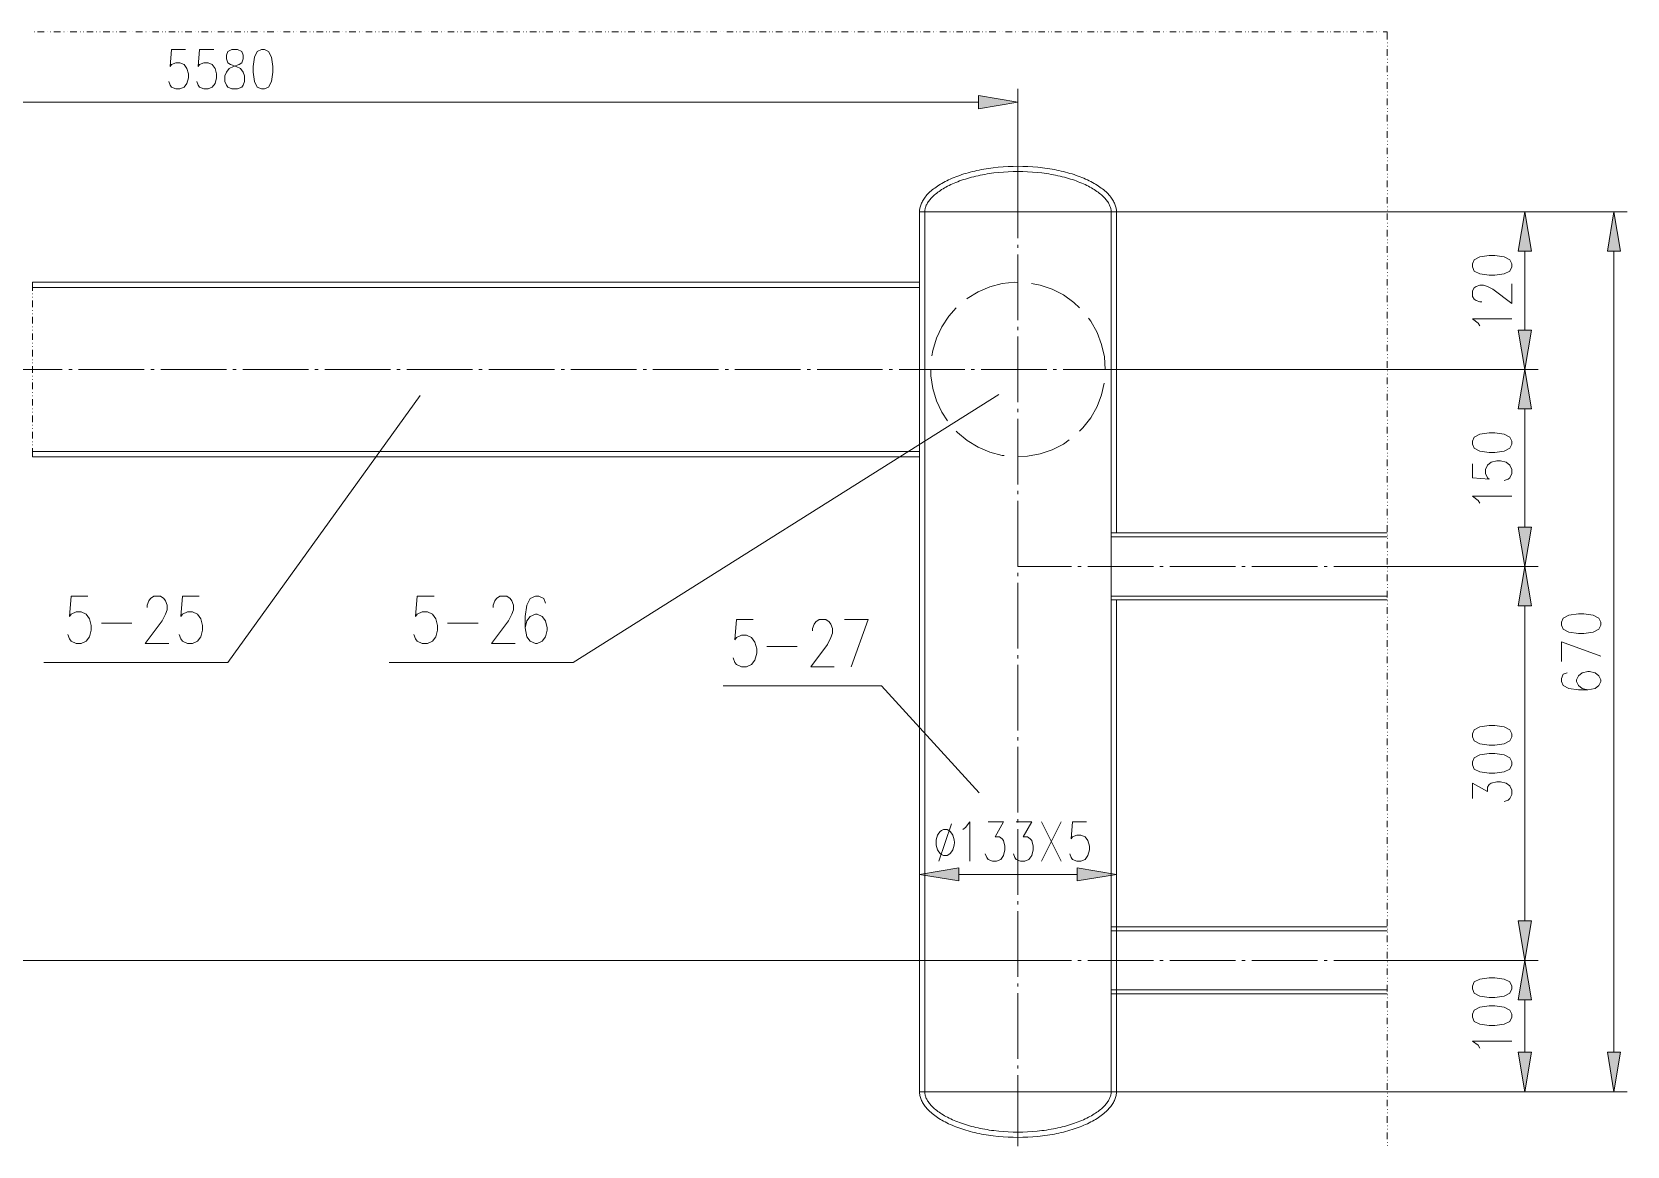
# Model space of a CAD drawing. Header units: millimetres. Extents: x 0 to 829, y 0 to 586.
# Drawn here: x 642.2 to 762.1, y 328.5 to 412.1 of the extents above; entities that cross this region are included whole.
import ezdxf

# ---------------------------------------------------------------- set-up
doc = ezdxf.new("R2010")
doc.units = ezdxf.units.MM

msp = doc.modelspace()

# ---------------------------------------------------------------- hatches: boundary and pattern name
h = msp.add_hatch(color=0)
h.dxf.hatch_style = 2
h.paths.add_polyline_path([(713.348417, 407.3525), (716.308222, 406.858611), (713.348417, 406.364722)])
h = msp.add_hatch(color=0)
h.dxf.hatch_style = 2
h.paths.add_polyline_path([(753.886111, 395.654389), (754.38, 398.614194), (754.873889, 395.654389)])
h = msp.add_hatch(color=0)
h.dxf.hatch_style = 2
h.paths.add_polyline_path([(760.578306, 395.654389), (761.068667, 398.614194), (761.562556, 395.654389)])
h = msp.add_hatch(color=0)
h.dxf.hatch_style = 2
h.paths.add_polyline_path([(753.886111, 389.738306), (754.38, 386.782028), (754.873889, 389.738306)])
h = msp.add_hatch(color=0)
h.dxf.hatch_style = 2
h.paths.add_polyline_path([(753.886111, 383.822222), (754.38, 386.782028), (754.873889, 383.822222)])
h = msp.add_hatch(color=0)
h.dxf.hatch_style = 2
h.paths.add_polyline_path([(753.886111, 374.949861), (754.38, 371.993583), (754.873889, 374.949861)])
h = msp.add_hatch(color=0)
h.dxf.hatch_style = 2
h.paths.add_polyline_path([(753.886111, 369.033778), (754.38, 371.993583), (754.873889, 369.033778)])
h = msp.add_hatch(color=0)
h.dxf.hatch_style = 2
h.paths.add_polyline_path([(711.870278, 349.362889), (708.914, 348.872528), (711.870278, 348.378639)])
h = msp.add_hatch(color=0)
h.dxf.hatch_style = 2
h.paths.add_polyline_path([(720.742639, 349.362889), (723.702444, 348.872528), (720.742639, 348.378639)])
h = msp.add_hatch(color=0)
h.dxf.hatch_style = 2
h.paths.add_polyline_path([(753.886111, 345.372972), (754.38, 342.416694), (754.873889, 345.372972)])
h = msp.add_hatch(color=0)
h.dxf.hatch_style = 2
h.paths.add_polyline_path([(753.886111, 339.456889), (754.38, 342.416694), (754.873889, 339.456889)])
h = msp.add_hatch(color=0)
h.dxf.hatch_style = 2
h.paths.add_polyline_path([(753.886111, 335.512833), (754.38, 332.556556), (754.873889, 335.512833)])
h = msp.add_hatch(color=0)
h.dxf.hatch_style = 2
h.paths.add_polyline_path([(760.578306, 335.512833), (761.068667, 332.556556), (761.562556, 335.512833)])

# ---------------------------------------------------------------- linework, layer by layer
at = {"color": 0, "lineweight": 0}
for points in [[(642.422444, 412.129111), (642.440083, 412.129111)], [(642.669389, 412.129111), (643.15975, 412.129111)], [(643.406694, 412.129111), (643.424333, 412.129111)], [(643.653639, 412.129111), (643.671278, 412.129111)], [(643.900583, 412.129111), (644.394472, 412.129111)], [(644.641417, 412.129111), (644.659056, 412.129111)], [(644.888361, 412.129111), (644.906, 412.129111)], [(645.131778, 412.129111), (645.625667, 412.129111)], [(645.872611, 412.129111), (645.89025, 412.129111)], [(646.119556, 412.129111), (646.137194, 412.129111)], [(646.3665, 412.129111), (646.856861, 412.129111)], [(647.103806, 412.129111), (647.121444, 412.129111)], [(647.35075, 412.129111), (647.368389, 412.129111)], [(647.597694, 412.129111), (648.091583, 412.129111)], [(648.338528, 412.129111), (648.356167, 412.129111)], [(648.585472, 412.129111), (648.603111, 412.129111)], [(648.828889, 412.129111), (649.322778, 412.129111)], [(649.569722, 412.129111), (649.587361, 412.129111)], [(649.816667, 412.129111), (649.834306, 412.129111)], [(650.063611, 412.129111), (650.5575, 412.129111)], [(650.800917, 412.129111), (650.818556, 412.129111)], [(651.047861, 412.129111), (651.0655, 412.129111)], [(651.294806, 412.129111), (651.788694, 412.129111)], [(652.035639, 412.129111), (652.053278, 412.129111)], [(652.282583, 412.129111), (652.300222, 412.129111)], [(652.526, 412.129111), (653.019889, 412.129111)], [(653.266833, 412.129111), (653.284472, 412.129111)], [(653.513778, 412.129111), (653.531417, 412.129111)], [(653.760722, 412.129111), (654.254611, 412.129111)], [(654.498028, 412.129111), (654.515667, 412.129111)], [(654.744972, 412.129111), (654.762611, 412.129111)], [(654.991917, 412.129111), (655.485806, 412.129111)], [(655.73275, 412.129111), (655.750389, 412.129111)], [(655.979694, 412.129111), (655.997333, 412.129111)], [(656.223111, 412.129111), (656.717, 412.129111)], [(656.963944, 412.129111), (656.981583, 412.129111)], [(657.210889, 412.129111), (657.228528, 412.129111)], [(657.457833, 412.129111), (657.951722, 412.129111)], [(658.195139, 412.129111), (658.212778, 412.129111)], [(658.442083, 412.129111), (658.459722, 412.129111)], [(658.689028, 412.129111), (659.182917, 412.129111)], [(659.429861, 412.129111), (659.4475, 412.129111)], [(659.676806, 412.129111), (659.694444, 412.129111)], [(659.920222, 412.129111), (660.414111, 412.129111)], [(660.661056, 412.129111), (660.678694, 412.129111)], [(660.908, 412.129111), (660.925639, 412.129111)], [(661.154944, 412.129111), (661.648833, 412.129111)], [(661.89225, 412.129111), (661.909889, 412.129111)], [(662.139194, 412.129111), (662.156833, 412.129111)], [(662.386139, 412.129111), (662.880028, 412.129111)], [(663.126972, 412.129111), (663.144611, 412.129111)], [(663.373917, 412.129111), (663.391556, 412.129111)], [(663.620861, 412.129111), (664.111222, 412.129111)], [(664.358167, 412.129111), (664.375806, 412.129111)], [(664.605111, 412.129111), (664.62275, 412.129111)], [(664.852056, 412.129111), (665.345944, 412.129111)], [(665.589361, 412.129111), (665.607, 412.129111)], [(665.836306, 412.129111), (665.853944, 412.129111)], [(666.08325, 412.129111), (666.577139, 412.129111)], [(666.824083, 412.129111), (666.841722, 412.129111)], [(667.071028, 412.129111), (667.088667, 412.129111)], [(667.317972, 412.129111), (667.808333, 412.129111)], [(668.055278, 412.129111), (668.072917, 412.129111)], [(668.302222, 412.129111), (668.319861, 412.129111)], [(668.549167, 412.129111), (669.043056, 412.129111)], [(669.286472, 412.129111), (669.304111, 412.129111)], [(669.533417, 412.129111), (669.551056, 412.129111)], [(669.780361, 412.129111), (670.27425, 412.129111)], [(670.521194, 412.129111), (670.538833, 412.129111)], [(670.768139, 412.129111), (670.785778, 412.129111)], [(671.015083, 412.129111), (671.505444, 412.129111)], [(671.752389, 412.129111), (671.770028, 412.129111)], [(671.999333, 412.129111), (672.016972, 412.129111)], [(672.246278, 412.129111), (672.740167, 412.129111)], [(672.983583, 412.129111), (673.001222, 412.129111)], [(673.230528, 412.129111), (673.248167, 412.129111)], [(673.477472, 412.129111), (673.971361, 412.129111)], [(674.218306, 412.129111), (674.235944, 412.129111)], [(674.46525, 412.129111), (674.482889, 412.129111)], [(674.712194, 412.129111), (675.202556, 412.129111)], [(675.4495, 412.129111), (675.467139, 412.129111)], [(675.696444, 412.129111), (675.714083, 412.129111)], [(675.943389, 412.129111), (676.437278, 412.129111)], [(676.680694, 412.129111), (676.698333, 412.129111)], [(676.927639, 412.129111), (676.945278, 412.129111)], [(677.174583, 412.129111), (677.668472, 412.129111)], [(677.915417, 412.129111), (677.933056, 412.129111)], [(678.162361, 412.129111), (678.18, 412.129111)], [(678.409306, 412.129111), (678.899667, 412.129111)], [(679.146611, 412.129111), (679.16425, 412.129111)], [(679.393556, 412.129111), (679.411194, 412.129111)], [(679.6405, 412.129111), (680.134389, 412.129111)], [(680.381333, 412.129111), (680.398972, 412.129111)], [(680.62475, 412.129111), (680.642389, 412.129111)], [(680.871694, 412.129111), (681.365583, 412.129111)], [(681.612528, 412.129111), (681.630167, 412.129111)], [(681.859472, 412.129111), (681.877111, 412.129111)], [(682.106417, 412.129111), (682.596778, 412.129111)], [(682.843722, 412.129111), (682.861361, 412.129111)], [(683.090667, 412.129111), (683.108306, 412.129111)], [(683.337611, 412.129111), (683.8315, 412.129111)], [(684.078444, 412.129111), (684.096083, 412.129111)], [(684.321861, 412.129111), (684.3395, 412.129111)], [(684.568806, 412.129111), (685.062694, 412.129111)], [(685.309639, 412.129111), (685.327278, 412.129111)], [(685.556583, 412.129111), (685.574222, 412.129111)], [(685.803528, 412.129111), (686.293889, 412.129111)], [(686.540833, 412.129111), (686.558472, 412.129111)], [(686.787778, 412.129111), (686.805417, 412.129111)], [(687.034722, 412.129111), (687.528611, 412.129111)], [(687.775556, 412.129111), (687.793194, 412.129111)], [(688.018972, 412.129111), (688.036611, 412.129111)], [(688.265917, 412.129111), (688.759806, 412.129111)], [(689.00675, 412.129111), (689.024389, 412.129111)], [(689.253694, 412.129111), (689.271333, 412.129111)], [(689.500639, 412.129111), (689.991, 412.129111)], [(690.237944, 412.129111), (690.255583, 412.129111)], [(690.484889, 412.129111), (690.502528, 412.129111)], [(690.731833, 412.129111), (691.225722, 412.129111)], [(691.472667, 412.129111), (691.490306, 412.129111)], [(691.716083, 412.129111), (691.733722, 412.129111)], [(691.963028, 412.129111), (692.456917, 412.129111)], [(692.703861, 412.129111), (692.7215, 412.129111)], [(692.950806, 412.129111), (692.968444, 412.129111)], [(693.19775, 412.129111), (693.688111, 412.129111)], [(693.935056, 412.129111), (693.952694, 412.129111)], [(694.182, 412.129111), (694.199639, 412.129111)], [(694.428944, 412.129111), (694.922833, 412.129111)], [(695.169778, 412.129111), (695.187417, 412.129111)], [(695.413194, 412.129111), (695.430833, 412.129111)], [(695.660139, 412.129111), (696.154028, 412.129111)], [(696.400972, 412.129111), (696.418611, 412.129111)], [(696.647917, 412.129111), (696.665556, 412.129111)], [(696.894861, 412.129111), (697.385222, 412.129111)], [(697.632167, 412.129111), (697.649806, 412.129111)], [(697.879111, 412.129111), (697.89675, 412.129111)], [(698.126056, 412.129111), (698.619944, 412.129111)], [(698.866889, 412.129111), (698.884528, 412.129111)], [(699.110306, 412.129111), (699.127944, 412.129111)], [(699.35725, 412.129111), (699.851139, 412.129111)], [(700.098083, 412.129111), (700.115722, 412.129111)], [(700.345028, 412.129111), (700.362667, 412.129111)], [(700.591972, 412.129111), (701.082333, 412.129111)], [(701.329278, 412.129111), (701.346917, 412.129111)], [(701.576222, 412.129111), (701.593861, 412.129111)], [(701.823167, 412.129111), (702.317056, 412.129111)], [(702.564, 412.129111), (702.581639, 412.129111)], [(702.807417, 412.129111), (702.825056, 412.129111)], [(703.054361, 412.129111), (703.54825, 412.129111)], [(703.795194, 412.129111), (703.812833, 412.129111)], [(704.042139, 412.129111), (704.059778, 412.129111)], [(704.289083, 412.129111), (704.779444, 412.129111)], [(705.026389, 412.129111), (705.044028, 412.129111)], [(705.273333, 412.129111), (705.290972, 412.129111)], [(705.520278, 412.129111), (706.014167, 412.129111)], [(706.261111, 412.129111), (706.27875, 412.129111)], [(706.508056, 412.129111), (706.525694, 412.129111)], [(706.751472, 412.129111), (707.245361, 412.129111)], [(707.492306, 412.129111), (707.509944, 412.129111)], [(707.73925, 412.129111), (707.756889, 412.129111)], [(707.986194, 412.129111), (708.476556, 412.129111)], [(708.7235, 412.129111), (708.741139, 412.129111)], [(708.970444, 412.129111), (708.988083, 412.129111)], [(709.217389, 412.129111), (709.711278, 412.129111)], [(709.958222, 412.129111), (709.975861, 412.129111)], [(710.205167, 412.129111), (710.222806, 412.129111)], [(710.448583, 412.129111), (710.942472, 412.129111)], [(711.189417, 412.129111), (711.207056, 412.129111)], [(711.436361, 412.129111), (711.454, 412.129111)], [(711.683306, 412.129111), (712.173667, 412.129111)], [(712.420611, 412.129111), (712.43825, 412.129111)], [(712.667556, 412.129111), (712.685194, 412.129111)], [(712.9145, 412.129111), (713.408389, 412.129111)], [(713.655333, 412.129111), (713.672972, 412.129111)], [(713.902278, 412.129111), (713.919917, 412.129111)], [(714.145694, 412.129111), (714.639583, 412.129111)], [(714.886528, 412.129111), (714.904167, 412.129111)], [(715.133472, 412.129111), (715.151111, 412.129111)], [(715.380417, 412.129111), (715.870778, 412.129111)], [(716.117722, 412.129111), (716.135361, 412.129111)], [(716.364667, 412.129111), (716.382306, 412.129111)], [(716.611611, 412.129111), (717.1055, 412.129111)], [(717.352444, 412.129111), (717.370083, 412.129111)], [(717.599389, 412.129111), (717.617028, 412.129111)], [(717.842806, 412.129111), (718.336694, 412.129111)], [(718.583639, 412.129111), (718.601278, 412.129111)], [(718.830583, 412.129111), (718.848222, 412.129111)], [(719.077528, 412.129111), (719.571417, 412.129111)], [(719.814833, 412.129111), (719.832472, 412.129111)], [(720.061778, 412.129111), (720.079417, 412.129111)], [(720.308722, 412.129111), (720.802611, 412.129111)], [(721.049556, 412.129111), (721.067194, 412.129111)], [(721.2965, 412.129111), (721.314139, 412.129111)], [(721.539917, 412.129111), (722.033806, 412.129111)], [(722.28075, 412.129111), (722.298389, 412.129111)], [(722.527694, 412.129111), (722.545333, 412.129111)], [(722.774639, 412.129111), (723.268528, 412.129111)], [(723.511944, 412.129111), (723.529583, 412.129111)], [(723.758889, 412.129111), (723.776528, 412.129111)], [(724.005833, 412.129111), (724.499722, 412.129111)], [(724.746667, 412.129111), (724.764306, 412.129111)], [(724.993611, 412.129111), (725.01125, 412.129111)], [(725.237028, 412.129111), (725.730917, 412.129111)], [(725.977861, 412.129111), (725.9955, 412.129111)], [(726.224806, 412.129111), (726.242444, 412.129111)], [(726.47175, 412.129111), (726.965639, 412.129111)], [(727.209056, 412.129111), (727.226694, 412.129111)], [(727.456, 412.129111), (727.473639, 412.129111)], [(727.702944, 412.129111), (728.196833, 412.129111)], [(728.443778, 412.129111), (728.461417, 412.129111)], [(728.690722, 412.129111), (728.708361, 412.129111)], [(728.934139, 412.129111), (729.428028, 412.129111)], [(729.674972, 412.129111), (729.692611, 412.129111)], [(729.921917, 412.129111), (729.939556, 412.129111)], [(730.168861, 412.129111), (730.66275, 412.129111)], [(730.906167, 412.129111), (730.923806, 412.129111)], [(731.153111, 412.129111), (731.17075, 412.129111)], [(731.400056, 412.129111), (731.893944, 412.129111)], [(732.140889, 412.129111), (732.158528, 412.129111)], [(732.387833, 412.129111), (732.405472, 412.129111)], [(732.634778, 412.129111), (733.125139, 412.129111)], [(733.372083, 412.129111), (733.389722, 412.129111)], [(733.619028, 412.129111), (733.636667, 412.129111)], [(733.865972, 412.129111), (734.359861, 412.129111)], [(734.603278, 412.129111), (734.620917, 412.129111)], [(734.850222, 412.129111), (734.867861, 412.129111)], [(735.097167, 412.129111), (735.591056, 412.129111)], [(735.838, 412.129111), (735.855639, 412.129111)], [(736.084944, 412.129111), (736.102583, 412.129111)], [(736.331889, 412.129111), (736.82225, 412.129111)], [(737.069194, 412.129111), (737.086833, 412.129111)], [(737.316139, 412.129111), (737.333778, 412.129111)], [(737.563083, 412.129111), (738.056972, 412.129111)], [(738.300389, 412.129111), (738.318028, 412.129111)], [(738.547333, 412.129111), (738.564972, 412.129111)], [(738.794278, 412.129111), (739.288167, 412.129111)], [(739.535111, 412.129111), (739.55275, 412.129111)], [(739.782056, 412.129111), (739.799694, 412.129111)], [(740.029, 412.129111), (740.519361, 412.129111)], [(740.766306, 412.129111), (740.783944, 412.129111)], [(741.01325, 412.129111), (741.030889, 412.129111)], [(741.260194, 412.129111), (741.754083, 412.129111)], [(741.9975, 412.129111), (742.015139, 412.129111)], [(742.244444, 412.129111), (742.262083, 412.129111)], [(742.491389, 412.129111), (742.985278, 412.129111)], [(743.232222, 412.129111), (743.249861, 412.129111)], [(743.479167, 412.129111), (743.496806, 412.129111)], [(743.726111, 412.129111), (744.043611, 412.129111)], [(744.043611, 412.129111), (744.043611, 411.564667)], [(744.043611, 411.317722), (744.06125, 411.317722)], [(744.043611, 411.070778), (744.06125, 411.070778)], [(653.788944, 410.802667), (652.734139, 410.802667), (652.628306, 409.532667), (652.734139, 409.673778), (653.051639, 409.814889), (653.365611, 409.814889), (653.683111, 409.673778), (653.894778, 409.391556), (654.000611, 408.97175), (654.000611, 408.689528), (653.894778, 408.266194), (653.683111, 407.983972), (653.365611, 407.842861), (653.051639, 407.842861), (652.734139, 407.983972), (652.628306, 408.125083), (652.522472, 408.407306)], [(655.902083, 410.802667), (654.847278, 410.802667), (654.741444, 409.532667), (654.847278, 409.673778), (655.16125, 409.814889), (655.47875, 409.814889), (655.79625, 409.673778), (656.007917, 409.391556), (656.11375, 408.97175), (656.11375, 408.689528), (656.007917, 408.266194), (655.79625, 407.983972), (655.47875, 407.842861), (655.16125, 407.842861), (654.847278, 407.983972), (654.741444, 408.125083), (654.635611, 408.407306)], [(744.043611, 410.823833), (744.043611, 410.333472)], [(744.043611, 410.086528), (744.06125, 410.086528)], [(744.043611, 409.839583), (744.06125, 409.839583)], [(744.043611, 409.592639), (744.043611, 409.09875)], [(744.043611, 408.851806), (744.06125, 408.851806)], [(744.043611, 408.608389), (744.06125, 408.608389)], [(716.308222, 401.965583), (716.308222, 407.842861)], [(744.043611, 408.361444), (744.043611, 407.867556)], [(744.043611, 407.620611), (744.06125, 407.620611)], [(744.043611, 407.373667), (744.06125, 407.373667)], [(599.510556, 406.858611), (713.348417, 406.858611)], [(744.043611, 407.126722), (744.043611, 406.636361)], [(744.043611, 406.389417), (744.06125, 406.389417)], [(744.043611, 406.142472), (744.06125, 406.142472)], [(744.043611, 405.895528), (744.043611, 405.401639)], [(744.043611, 405.154694), (744.06125, 405.154694)], [(744.043611, 404.911278), (744.06125, 404.911278)], [(744.043611, 404.664333), (744.043611, 404.170444)], [(744.043611, 403.9235), (744.06125, 403.9235)], [(744.043611, 403.676556), (744.06125, 403.676556)], [(744.043611, 403.429611), (744.043611, 402.93925)], [(744.043611, 402.692306), (744.06125, 402.692306)], [(708.914, 398.614194), (708.914, 398.68475), (708.921056, 398.758833), (708.928111, 398.832917), (708.942222, 398.907), (708.959861, 398.977556), (708.981028, 399.051639), (709.002194, 399.12925), (709.030417, 399.203333), (709.065694, 399.277417), (709.100972, 399.3515), (709.139778, 399.429111), (709.185639, 399.503194), (709.235028, 399.580806), (709.287944, 399.658417), (709.344389, 399.7325), (709.407889, 399.810111), (709.471389, 399.884194), (709.541944, 399.961806), (709.616028, 400.035889), (709.697167, 400.1135), (709.778306, 400.187583), (709.8665, 400.261667), (709.958222, 400.33575), (710.053472, 400.406306), (710.155778, 400.480389), (710.258083, 400.550944), (710.367444, 400.6215), (710.476806, 400.688528), (710.593222, 400.755556), (710.713167, 400.822583), (710.836639, 400.889611), (710.963639, 400.953111), (711.090639, 401.016611), (711.224694, 401.076583), (711.362278, 401.136556), (711.503389, 401.196528), (711.6445, 401.252972), (711.792667, 401.305889), (711.940833, 401.358806), (712.092528, 401.411722), (712.24775, 401.461111), (712.402972, 401.5105), (712.56525, 401.556361), (712.727528, 401.598694), (712.889806, 401.641028), (713.059139, 401.679833), (713.224944, 401.718639), (713.397806, 401.757444), (713.570667, 401.789194), (713.743528, 401.820944), (713.919917, 401.852694), (714.099833, 401.880917), (714.276222, 401.905611), (714.456139, 401.930306), (714.823028, 401.969111), (715.189917, 402.000861), (715.560333, 402.022028), (715.934278, 402.036139), (716.308222, 402.043194), (716.682167, 402.036139), (717.056111, 402.022028), (717.426528, 402.000861), (717.793417, 401.969111), (718.156778, 401.930306), (718.336694, 401.905611), (718.516611, 401.880917), (718.696528, 401.852694), (718.869389, 401.820944), (719.045778, 401.789194), (719.218639, 401.757444), (719.387972, 401.718639), (719.557306, 401.679833), (719.723111, 401.641028), (719.888917, 401.598694), (720.051194, 401.556361), (720.209944, 401.5105), (720.368694, 401.461111), (720.523917, 401.411722), (720.675611, 401.358806), (720.823778, 401.305889), (720.971944, 401.252972), (721.113056, 401.196528), (721.254167, 401.136556), (721.39175, 401.076583), (721.522278, 401.016611), (721.652806, 400.953111), (721.779806, 400.889611), (721.903278, 400.822583), (722.023222, 400.755556), (722.136111, 400.688528), (722.249, 400.6215), (722.358361, 400.550944), (722.460667, 400.480389), (722.559444, 400.406306), (722.658222, 400.33575), (722.749944, 400.261667), (722.834611, 400.187583), (722.919278, 400.1135), (722.996889, 400.035889), (723.070972, 399.961806), (723.141528, 399.884194), (723.208556, 399.810111), (723.272056, 399.7325), (723.3285, 399.658417), (723.381417, 399.580806), (723.430806, 399.503194), (723.473139, 399.429111), (723.515472, 399.3515), (723.55075, 399.277417), (723.5825, 399.203333), (723.610722, 399.12925), (723.635417, 399.051639), (723.656583, 398.977556), (723.674222, 398.907), (723.684806, 398.832917), (723.695389, 398.758833), (723.698917, 398.68475), (723.702444, 398.614194)], [(709.309111, 398.614194), (709.309111, 398.667111), (709.312639, 398.720028), (709.319694, 398.772944), (709.330278, 398.829389), (709.340861, 398.882306), (709.3585, 398.93875), (709.376139, 398.995194), (709.397306, 399.055167), (709.422, 399.115139), (709.45375, 399.175111), (709.4855, 399.235083), (709.520778, 399.298583), (709.563111, 399.362083), (709.605444, 399.425583), (709.654833, 399.489083), (709.70775, 399.556111), (709.767722, 399.623139), (709.827694, 399.690167), (709.894722, 399.757194), (709.965278, 399.824222), (710.039361, 399.89125), (710.116972, 399.958278), (710.201639, 400.025306), (710.289833, 400.088806), (710.381556, 400.155833), (710.476806, 400.222861), (710.575583, 400.286361), (710.681417, 400.349861), (710.790778, 400.413361), (710.900139, 400.476861), (711.016556, 400.540361), (711.1365, 400.600333), (711.259972, 400.660306), (711.386972, 400.71675), (711.5175, 400.773194), (711.651556, 400.829639), (711.785611, 400.882556), (711.926722, 400.935472), (712.071361, 400.988389), (712.216, 401.037778), (712.364167, 401.083639), (712.515861, 401.1295), (712.671083, 401.175361), (712.826306, 401.217694), (712.985056, 401.260028), (713.147333, 401.298833), (713.309611, 401.334111), (713.475417, 401.369389), (713.64475, 401.401139), (713.814083, 401.432889), (713.983417, 401.461111), (714.156278, 401.489333), (714.329139, 401.514028), (714.505528, 401.538722), (714.861833, 401.577528), (715.218139, 401.609278), (715.5815, 401.630444), (715.944861, 401.644556), (716.308222, 401.648083), (716.671583, 401.644556), (717.034944, 401.630444), (717.398306, 401.609278), (717.754611, 401.577528), (718.110917, 401.538722), (718.283778, 401.514028), (718.460167, 401.489333), (718.633028, 401.461111), (718.802361, 401.432889), (718.971694, 401.401139), (719.1375, 401.369389), (719.303306, 401.334111), (719.469111, 401.298833), (719.627861, 401.260028), (719.790139, 401.217694), (719.945361, 401.175361), (720.100583, 401.1295), (720.252278, 401.083639), (720.400444, 401.037778), (720.545083, 400.988389), (720.689722, 400.935472), (720.827306, 400.882556), (720.964889, 400.829639), (721.098944, 400.773194), (721.229472, 400.71675), (721.356472, 400.660306), (721.479944, 400.600333), (721.599889, 400.540361), (721.712778, 400.476861), (721.825667, 400.413361), (721.935028, 400.349861), (722.037333, 400.286361), (722.139639, 400.222861), (722.234889, 400.155833), (722.326611, 400.088806), (722.414806, 400.025306), (722.495944, 399.958278), (722.577083, 399.89125), (722.651167, 399.824222), (722.721722, 399.757194), (722.78875, 399.690167), (722.848722, 399.623139), (722.905167, 399.556111), (722.961611, 399.489083), (723.007472, 399.425583), (723.053333, 399.362083), (723.095667, 399.298583), (723.130944, 399.235083), (723.162694, 399.175111), (723.190917, 399.115139), (723.219139, 399.055167), (723.240306, 398.995194), (723.257944, 398.93875), (723.272056, 398.882306), (723.286167, 398.829389), (723.29675, 398.772944), (723.303806, 398.720028), (723.307333, 398.667111), (723.307333, 398.614194)], [(716.308222, 401.965583), (716.308222, 396.642167)], [(744.043611, 402.445361), (744.06125, 402.445361)], [(744.043611, 402.198417), (744.043611, 401.704528)], [(744.043611, 401.457583), (744.06125, 401.457583)], [(744.043611, 401.214167), (744.06125, 401.214167)], [(744.043611, 400.967222), (744.043611, 400.473333)], [(744.043611, 400.226389), (744.06125, 400.226389)], [(744.043611, 399.979444), (744.06125, 399.979444)], [(744.043611, 399.7325), (744.043611, 399.242139)], [(744.043611, 398.995194), (744.06125, 398.995194)], [(708.914, 398.614194), (723.702444, 398.614194)], [(708.914, 398.614194), (708.914, 332.556556)], [(709.309111, 398.614194), (709.309111, 332.556556)], [(723.307333, 398.614194), (723.307333, 332.556556)], [(723.702444, 398.614194), (762.056444, 398.614194)], [(723.702444, 398.614194), (723.702444, 374.505361)], [(723.702444, 398.614194), (755.367778, 398.614194)], [(744.043611, 398.74825), (744.06125, 398.74825)], [(744.043611, 398.501306), (744.043611, 398.007417)], [(744.043611, 397.760472), (744.06125, 397.760472)], [(744.043611, 397.517056), (744.06125, 397.517056)], [(744.043611, 397.270111), (744.043611, 396.776222)], [(716.308222, 396.151806), (716.308222, 395.904861)], [(716.308222, 395.410972), (716.308222, 390.482667)], [(744.043611, 396.529278), (744.06125, 396.529278)], [(744.043611, 396.282333), (744.06125, 396.282333)], [(744.043611, 396.035389), (744.043611, 395.545028)], [(754.38, 389.738306), (754.38, 395.654389)], [(761.068667, 395.654389), (761.068667, 335.512833)], [(744.043611, 395.298083), (744.06125, 395.298083)], [(744.043611, 395.051139), (744.06125, 395.051139)], [(744.043611, 394.804194), (744.043611, 394.310306)], [(642.3025, 393.336639), (708.914, 393.336639)], [(642.3025, 393.336639), (642.3025, 392.698111)], [(716.308222, 393.326056), (716.068333, 393.333111), (715.115833, 393.227278), (714.191556, 392.987389), (713.309611, 392.613444), (712.491167, 392.1125), (712.455889, 392.084278)], [(720.933139, 391.406944), (720.50275, 391.819694), (719.723111, 392.377083), (718.872917, 392.814528), (717.966278, 393.124972), (717.331278, 393.241389)], [(744.043611, 394.063361), (744.06125, 394.063361)], [(744.043611, 393.819944), (744.06125, 393.819944)], [(744.043611, 393.573), (744.043611, 393.079111)], [(751.1415, 391.851444), (751.000389, 391.851444), (750.718167, 391.957278), (750.577056, 392.063111), (750.435944, 392.274778), (750.435944, 392.698111), (750.577056, 392.909778), (750.718167, 393.015611), (751.000389, 393.117917), (751.282611, 393.117917), (751.564833, 393.015611), (751.984639, 392.803944), (753.39575, 391.745611), (753.39575, 393.22375)], [(642.3025, 392.945056), (708.914, 392.945056)], [(642.3025, 392.451167), (642.320139, 392.451167)], [(642.3025, 392.204222), (642.320139, 392.204222)], [(642.3025, 391.957278), (642.3025, 391.463389)], [(744.043611, 392.832167), (744.06125, 392.832167)], [(744.043611, 392.585222), (744.06125, 392.585222)], [(744.043611, 392.338278), (744.043611, 391.847917)], [(642.3025, 391.216444), (642.320139, 391.216444)], [(642.3025, 390.973028), (642.320139, 390.973028)], [(642.3025, 390.726083), (642.3025, 390.232194)], [(711.67625, 391.414), (711.118861, 390.789583), (710.589694, 389.988778), (710.184, 389.124472), (709.908833, 388.20725), (709.848861, 387.805083)], [(722.862833, 386.782028), (722.795806, 387.734528), (722.587667, 388.669389), (722.245472, 389.565444), (721.776278, 390.398), (721.599889, 390.627306)], [(744.043611, 391.600972), (744.06125, 391.600972)], [(744.043611, 391.354028), (744.06125, 391.354028)], [(744.043611, 391.107083), (744.043611, 390.613194)], [(751.000389, 390.055806), (750.859278, 390.267472), (750.435944, 390.584972), (753.39575, 390.584972)], [(642.3025, 389.98525), (642.320139, 389.98525)], [(642.3025, 389.738306), (642.320139, 389.738306)], [(642.3025, 389.491361), (642.3025, 389.001)], [(716.308222, 389.988778), (716.308222, 389.741833)], [(744.043611, 390.36625), (744.06125, 390.36625)], [(744.043611, 390.122833), (744.06125, 390.122833)], [(744.043611, 389.875889), (744.043611, 389.382)], [(642.3025, 388.754056), (642.320139, 388.754056)], [(642.3025, 388.507111), (642.320139, 388.507111)], [(642.3025, 388.260167), (642.3025, 387.766278)], [(716.308222, 389.247944), (716.308222, 384.319639)], [(744.043611, 389.135056), (744.06125, 389.135056)], [(744.043611, 388.888111), (744.06125, 388.888111)], [(744.043611, 388.641167), (744.043611, 388.150806)], [(642.3025, 387.519333), (642.320139, 387.519333)], [(642.3025, 387.275917), (642.320139, 387.275917)], [(642.3025, 387.028972), (642.3025, 386.535083)], [(744.043611, 387.903861), (744.06125, 387.903861)], [(744.043611, 387.656917), (744.06125, 387.656917)], [(744.043611, 387.409972), (744.043611, 386.916083)], [(639.596694, 386.782028), (644.525, 386.782028)], [(642.3025, 386.288139), (642.320139, 386.288139)], [(642.3025, 386.041194), (642.320139, 386.041194)], [(642.3025, 385.79425), (642.3025, 385.303889)], [(645.018889, 386.782028), (645.265833, 386.782028)], [(645.756194, 386.782028), (650.688028, 386.782028)], [(651.181917, 386.782028), (651.425333, 386.782028)], [(651.919222, 386.782028), (656.851056, 386.782028)], [(657.341417, 386.782028), (657.588361, 386.782028)], [(658.08225, 386.782028), (663.010556, 386.782028)], [(663.504444, 386.782028), (663.751389, 386.782028)], [(664.245278, 386.782028), (669.173583, 386.782028)], [(669.667472, 386.782028), (669.914417, 386.782028)], [(670.404778, 386.782028), (675.336611, 386.782028)], [(675.826972, 386.782028), (676.073917, 386.782028)], [(676.567806, 386.782028), (681.496111, 386.782028)], [(681.99, 386.782028), (682.236944, 386.782028)], [(682.730833, 386.782028), (687.659139, 386.782028)], [(688.153028, 386.782028), (688.399972, 386.782028)], [(688.890333, 386.782028), (693.822167, 386.782028)], [(694.312528, 386.782028), (694.559472, 386.782028)], [(695.053361, 386.782028), (699.981667, 386.782028)], [(700.475556, 386.782028), (700.7225, 386.782028)], [(701.216389, 386.782028), (706.144694, 386.782028)], [(706.638583, 386.782028), (706.885528, 386.782028)], [(707.375889, 386.782028), (712.307722, 386.782028)], [(709.767722, 386.782028), (709.767722, 386.30225), (709.908833, 385.356806), (710.184, 384.439583), (710.589694, 383.57175), (711.013028, 382.933222)], [(712.801611, 386.782028), (713.045028, 386.782028)], [(713.538917, 386.782028), (718.47075, 386.782028)], [(718.961111, 386.782028), (719.208056, 386.782028)], [(719.701944, 386.782028), (723.702444, 386.782028)], [(723.702444, 386.782028), (755.367778, 386.782028)], [(723.702444, 386.782028), (755.367778, 386.782028)], [(744.043611, 386.669139), (744.06125, 386.669139)], [(744.043611, 386.425722), (744.06125, 386.425722)], [(744.043611, 386.178778), (744.043611, 385.684889)], [(642.3025, 385.056944), (642.320139, 385.056944)], [(642.3025, 384.81), (642.320139, 384.81)], [(671.420778, 384.820583), (656.956889, 364.779278)], [(714.868889, 384.908778), (682.896639, 364.779278)], [(720.933139, 382.157111), (721.190667, 382.407583), (721.776278, 383.162528), (722.245472, 383.998611), (722.587667, 384.891139), (722.778167, 385.755444)], [(744.043611, 385.437944), (744.06125, 385.437944)], [(744.043611, 385.191), (744.06125, 385.191)], [(744.043611, 384.944056), (744.043611, 384.453694)], [(642.3025, 384.563056), (642.3025, 384.069167)], [(642.3025, 383.822222), (642.320139, 383.822222)], [(642.3025, 383.578806), (642.320139, 383.578806)], [(716.308222, 383.82575), (716.308222, 383.578806)], [(744.043611, 384.20675), (744.06125, 384.20675)], [(744.043611, 383.959806), (744.06125, 383.959806)], [(744.043611, 383.712861), (744.043611, 383.218972)], [(754.38, 374.949861), (754.38, 383.822222)], [(642.3025, 383.331861), (642.3025, 382.837972)], [(642.3025, 382.591028), (642.320139, 382.591028)], [(642.3025, 382.344083), (642.320139, 382.344083)], [(716.308222, 383.088444), (716.308222, 378.156611)], [(744.043611, 382.972028), (744.06125, 382.972028)], [(744.043611, 382.728611), (744.06125, 382.728611)], [(744.043611, 382.481667), (744.043611, 381.987778)], [(642.3025, 382.097139), (642.3025, 381.606778)], [(642.3025, 381.359833), (642.320139, 381.359833)], [(642.3025, 381.112889), (642.320139, 381.112889)], [(711.67625, 382.150056), (711.757389, 382.061861), (712.491167, 381.448028), (713.309611, 380.950611), (714.191556, 380.576667), (715.115833, 380.33325), (715.281639, 380.315611)], [(716.308222, 380.238), (717.024361, 380.266222), (717.966278, 380.439083), (718.872917, 380.746), (719.723111, 381.183444), (720.149972, 381.490361)], [(744.043611, 381.740833), (744.06125, 381.740833)], [(744.043611, 381.493889), (744.06125, 381.493889)], [(744.043611, 381.246944), (744.043611, 380.756583)], [(642.3025, 380.865944), (642.3025, 380.223889)], [(642.3025, 380.619), (708.914, 380.619)], [(642.3025, 380.223889), (708.914, 380.223889)], [(744.043611, 380.509639), (744.06125, 380.509639)], [(744.043611, 380.262694), (744.06125, 380.262694)], [(744.043611, 380.01575), (744.043611, 379.521861)], [(750.435944, 379.705306), (750.435944, 378.646972), (751.705944, 378.541139), (751.564833, 378.646972), (751.423722, 378.964472), (751.423722, 379.281972), (751.564833, 379.599472), (751.847056, 379.811139), (752.266861, 379.916972), (752.549083, 379.916972), (752.972417, 379.811139), (753.254639, 379.599472), (753.39575, 379.281972), (753.39575, 378.964472), (753.254639, 378.646972), (753.113528, 378.541139), (752.831306, 378.435306)], [(744.043611, 379.274917), (744.06125, 379.274917)], [(744.043611, 379.027972), (744.06125, 379.027972)], [(744.043611, 378.784556), (744.043611, 378.290667)], [(716.308222, 377.662722), (716.308222, 377.419306)], [(744.043611, 378.043722), (744.06125, 378.043722)], [(744.043611, 377.796778), (744.06125, 377.796778)], [(744.043611, 377.549833), (744.043611, 377.059472)], [(716.308222, 376.925417), (716.308222, 371.993583)], [(744.043611, 376.812528), (744.06125, 376.812528)], [(744.043611, 376.565583), (744.06125, 376.565583)], [(744.043611, 376.318639), (744.043611, 375.82475)], [(751.000389, 376.7455), (750.859278, 376.957167), (750.435944, 377.274667), (753.39575, 377.274667)], [(744.043611, 375.577806), (744.06125, 375.577806)], [(744.043611, 375.330861), (744.06125, 375.330861)], [(744.043611, 375.087444), (744.043611, 374.593556)], [(723.307333, 374.505361), (744.043611, 374.505361)], [(723.307333, 374.212556), (744.043611, 374.212556)], [(744.043611, 374.346611), (744.06125, 374.346611)], [(744.043611, 374.099667), (744.06125, 374.099667)], [(744.043611, 373.852722), (744.043611, 373.362361)], [(744.043611, 373.115417), (744.06125, 373.115417)], [(744.043611, 372.868472), (744.06125, 372.868472)], [(744.043611, 372.621528), (744.043611, 372.127639)], [(716.308222, 371.993583), (720.315778, 371.993583)], [(716.308222, 371.503222), (716.308222, 371.256278)], [(720.809667, 371.993583), (721.056611, 371.993583)], [(721.5505, 371.993583), (726.478806, 371.993583)], [(726.972694, 371.993583), (727.219639, 371.993583)], [(727.71, 371.993583), (732.641833, 371.993583)], [(733.132194, 371.993583), (733.379139, 371.993583)], [(733.873028, 371.993583), (738.801333, 371.993583)], [(739.295222, 371.993583), (739.542167, 371.993583)], [(740.036056, 371.993583), (744.043611, 371.993583)], [(744.043611, 371.993583), (755.367778, 371.993583)], [(744.043611, 371.993583), (755.367778, 371.993583)], [(744.043611, 371.880694), (744.06125, 371.880694)], [(744.043611, 371.63375), (744.06125, 371.63375)], [(716.308222, 370.762389), (716.308222, 365.834083)], [(744.043611, 371.390333), (744.043611, 370.896444)], [(744.043611, 370.6495), (744.06125, 370.6495)], [(744.043611, 370.402556), (744.06125, 370.402556)], [(646.454694, 369.756972), (645.188222, 369.756972), (645.061222, 368.2365), (645.188222, 368.405833), (645.569222, 368.575167), (645.946694, 368.575167), (646.327694, 368.405833), (646.581694, 368.067167), (646.708694, 367.559167), (646.708694, 367.2205), (646.581694, 366.716028), (646.327694, 366.377361), (645.946694, 366.208028), (645.569222, 366.208028), (645.188222, 366.377361), (645.061222, 366.546694), (644.934222, 366.885361)], [(650.892639, 368.910306), (650.892639, 369.079639), (651.019639, 369.418306), (651.146639, 369.587639), (651.397111, 369.756972), (651.905111, 369.756972), (652.159111, 369.587639), (652.286111, 369.418306), (652.413111, 369.079639), (652.413111, 368.7445), (652.286111, 368.405833), (652.032111, 367.897833), (650.765639, 366.208028), (652.540111, 366.208028)], [(654.822583, 369.756972), (653.552583, 369.756972), (653.425583, 368.2365), (653.552583, 368.405833), (653.933583, 368.575167), (654.314583, 368.575167), (654.695583, 368.405833), (654.946056, 368.067167), (655.073056, 367.559167), (655.073056, 367.2205), (654.946056, 366.716028), (654.695583, 366.377361), (654.314583, 366.208028), (653.933583, 366.208028), (653.552583, 366.377361), (653.425583, 366.546694), (653.298583, 366.885361)], [(672.454417, 369.756972), (671.187944, 369.756972), (671.060944, 368.2365), (671.187944, 368.405833), (671.568944, 368.575167), (671.949944, 368.575167), (672.327417, 368.405833), (672.581417, 368.067167), (672.708417, 367.559167), (672.708417, 367.2205), (672.581417, 366.716028), (672.327417, 366.377361), (671.949944, 366.208028), (671.568944, 366.208028), (671.187944, 366.377361), (671.060944, 366.546694), (670.933944, 366.885361)], [(676.892361, 368.910306), (676.892361, 369.079639), (677.019361, 369.418306), (677.146361, 369.587639), (677.400361, 369.756972), (677.908361, 369.756972), (678.158833, 369.587639), (678.285833, 369.418306), (678.412833, 369.079639), (678.412833, 368.7445), (678.285833, 368.405833), (678.031833, 367.897833), (676.765361, 366.208028), (678.539833, 366.208028)], [(680.822306, 369.248972), (680.695306, 369.587639), (680.314306, 369.756972), (680.060306, 369.756972), (679.682833, 369.587639), (679.428833, 369.079639), (679.301833, 368.2365), (679.301833, 367.389833), (679.428833, 366.716028), (679.682833, 366.377361), (680.060306, 366.208028), (680.187306, 366.208028), (680.568306, 366.377361), (680.822306, 366.716028), (680.949306, 367.2205), (680.949306, 367.389833), (680.822306, 367.897833), (680.568306, 368.2365), (680.187306, 368.405833), (680.060306, 368.405833), (679.682833, 368.2365), (679.428833, 367.897833), (679.301833, 367.389833)], [(723.307333, 369.774611), (744.043611, 369.774611)], [(723.307333, 369.478278), (744.043611, 369.478278)], [(723.702444, 369.478278), (723.702444, 344.928472)], [(744.043611, 370.155611), (744.043611, 369.66525)], [(744.043611, 369.418306), (744.06125, 369.418306)], [(744.043611, 369.171361), (744.06125, 369.171361)], [(754.38, 345.372972), (754.38, 369.033778)], [(696.429194, 368.003667), (695.162722, 368.003667), (695.035722, 366.483194), (695.162722, 366.652528), (695.543722, 366.821861), (695.921194, 366.821861), (696.302194, 366.652528), (696.556194, 366.313861), (696.683194, 365.809389), (696.683194, 365.470722), (696.556194, 364.962722), (696.302194, 364.624056), (695.921194, 364.454722), (695.543722, 364.454722), (695.162722, 364.624056), (695.035722, 364.793389), (694.908722, 365.132056)], [(700.867139, 367.160528), (700.867139, 367.329861), (700.994139, 367.668528), (701.121139, 367.837861), (701.371611, 368.003667), (701.879611, 368.003667), (702.133611, 367.837861), (702.260611, 367.668528), (702.387611, 367.329861), (702.387611, 366.991194), (702.260611, 366.652528), (702.006611, 366.144528), (700.740139, 364.454722), (702.514611, 364.454722)], [(703.273083, 368.003667), (705.047556, 368.003667), (703.781083, 364.454722)], [(744.043611, 368.924417), (744.043611, 368.430528)], [(744.043611, 368.183583), (744.06125, 368.183583)], [(744.043611, 367.936639), (744.06125, 367.936639)], [(647.470694, 367.7285), (649.749639, 367.7285)], [(673.470417, 367.7285), (675.752889, 367.7285)], [(744.043611, 367.693222), (744.043611, 367.199333)], [(744.043611, 366.952389), (744.06125, 366.952389)], [(744.043611, 366.705444), (744.06125, 366.705444)], [(697.445194, 365.978722), (699.724139, 365.978722)], [(744.043611, 366.4585), (744.043611, 365.964611)], [(744.043611, 365.721194), (744.06125, 365.721194)], [(744.043611, 365.47425), (744.06125, 365.47425)], [(757.124611, 364.846306), (757.124611, 366.324444), (760.084417, 365.266111)], [(656.956889, 364.779278), (643.156222, 364.779278)], [(682.896639, 364.779278), (669.092444, 364.779278)], [(716.308222, 365.340194), (716.308222, 365.09325)], [(716.308222, 364.599361), (716.308222, 359.671056)], [(744.043611, 365.227306), (744.043611, 364.733417)], [(744.043611, 364.486472), (744.06125, 364.486472)], [(744.043611, 364.239528), (744.06125, 364.239528)], [(706.0565, 363.0295), (694.153778, 363.0295)], [(713.383694, 354.986167), (706.0565, 363.0295)], [(744.043611, 363.996111), (744.043611, 363.502222)], [(744.043611, 363.255278), (744.06125, 363.255278)], [(757.547944, 363.999639), (757.265722, 363.893806), (757.124611, 363.576306), (757.124611, 363.364639), (757.265722, 363.050667), (757.689056, 362.839), (758.394611, 362.733167), (759.096639, 362.733167), (759.661083, 362.839), (759.943306, 363.050667), (760.084417, 363.364639), (760.084417, 363.470472), (759.943306, 363.787972), (759.661083, 363.999639), (759.23775, 364.105472), (759.096639, 364.105472), (758.676833, 363.999639), (758.394611, 363.787972), (758.2535, 363.470472), (758.2535, 363.364639), (758.394611, 363.050667), (758.676833, 362.839), (759.096639, 362.733167)], [(744.043611, 363.008333), (744.06125, 363.008333)], [(744.043611, 362.761389), (744.043611, 362.2675)], [(744.043611, 362.024083), (744.06125, 362.024083)], [(744.043611, 361.777139), (744.06125, 361.777139)], [(744.043611, 361.530194), (744.043611, 361.036306)], [(744.043611, 360.789361), (744.06125, 360.789361)], [(744.043611, 360.542417), (744.06125, 360.542417)], [(744.043611, 360.299), (744.043611, 359.805111)], [(744.043611, 359.558167), (744.06125, 359.558167)], [(716.308222, 359.177167), (716.308222, 358.930222)], [(716.308222, 358.439861), (716.308222, 353.508028)], [(744.043611, 359.311222), (744.06125, 359.311222)], [(744.043611, 359.064278), (744.043611, 358.570389)], [(744.043611, 358.326972), (744.06125, 358.326972)], [(744.043611, 358.080028), (744.06125, 358.080028)], [(744.043611, 357.833083), (744.043611, 357.339194)], [(744.043611, 357.09225), (744.06125, 357.09225)], [(744.043611, 356.845306), (744.06125, 356.845306)], [(744.043611, 356.601889), (744.043611, 356.108)], [(744.043611, 355.861056), (744.06125, 355.861056)], [(744.043611, 355.614111), (744.06125, 355.614111)], [(744.043611, 355.367167), (744.043611, 354.873278)], [(750.435944, 354.562833), (750.435944, 355.727), (751.564833, 355.092), (751.564833, 355.4095), (751.705944, 355.621167), (751.847056, 355.727), (752.266861, 355.829306), (752.549083, 355.829306), (752.972417, 355.727), (753.254639, 355.515333), (753.39575, 355.197833), (753.39575, 354.880333), (753.254639, 354.562833), (753.113528, 354.457), (752.831306, 354.351167)], [(744.043611, 354.629861), (744.06125, 354.629861)], [(744.043611, 354.382917), (744.06125, 354.382917)], [(744.043611, 354.135972), (744.043611, 353.642083)], [(708.914, 352.643722), (708.914, 347.88475)], [(711.319944, 352.675472), (710.367444, 349.856778)], [(712.163083, 352.252139), (712.37475, 352.39325), (712.69225, 352.816583), (712.69225, 349.856778)], [(714.064556, 352.816583), (715.225194, 352.816583), (714.593722, 351.687694), (714.911222, 351.687694), (715.122889, 351.546583), (715.225194, 351.405472), (715.331028, 350.982139), (715.331028, 350.703444), (715.225194, 350.280111), (715.017056, 349.997889), (714.699556, 349.856778), (714.382056, 349.856778), (714.064556, 349.997889), (713.958722, 350.139), (713.852889, 350.421222)], [(716.177694, 352.816583), (717.338333, 352.816583), (716.706861, 351.687694), (717.020833, 351.687694), (717.2325, 351.546583), (717.338333, 351.405472), (717.444167, 350.982139), (717.444167, 350.703444), (717.338333, 350.280111), (717.126667, 349.997889), (716.812694, 349.856778), (716.495194, 349.856778), (716.177694, 349.997889), (716.071861, 350.139), (715.966028, 350.421222)], [(716.308222, 353.017667), (716.308222, 352.770722)], [(716.308222, 352.276833), (716.308222, 347.348528)], [(718.079167, 349.856778), (719.557306, 352.816583)], [(718.079167, 352.816583), (719.557306, 349.856778)], [(721.458778, 352.816583), (720.403972, 352.816583), (720.298139, 351.546583), (720.403972, 351.687694), (720.721472, 351.828806), (721.035444, 351.828806), (721.352944, 351.687694), (721.564611, 351.405472), (721.670444, 350.982139), (721.670444, 350.703444), (721.564611, 350.280111), (721.352944, 349.997889), (721.035444, 349.856778), (720.721472, 349.856778), (720.403972, 349.997889), (720.298139, 350.139), (720.192306, 350.421222)], [(744.043611, 353.395139), (744.06125, 353.395139)], [(744.043611, 353.148194), (744.06125, 353.148194)], [(744.043611, 352.90125), (744.043611, 352.410889)], [(723.702444, 351.564222), (723.702444, 347.88475)], [(744.043611, 352.163944), (744.06125, 352.163944)], [(744.043611, 351.917), (744.06125, 351.917)], [(744.043611, 351.670056), (744.043611, 351.176167)], [(744.043611, 350.93275), (744.06125, 350.93275)], [(744.043611, 350.685806), (744.06125, 350.685806)], [(744.043611, 350.438861), (744.043611, 349.944972)], [(720.742639, 348.872528), (711.870278, 348.872528)], [(744.043611, 349.698028), (744.06125, 349.698028)], [(744.043611, 349.451083), (744.06125, 349.451083)], [(744.043611, 349.204139), (744.043611, 348.713778)], [(744.043611, 348.466833), (744.06125, 348.466833)], [(744.043611, 348.219889), (744.06125, 348.219889)], [(744.043611, 347.972944), (744.043611, 347.479056)], [(716.308222, 346.854639), (716.308222, 346.607694)], [(744.043611, 347.235639), (744.06125, 347.235639)], [(744.043611, 346.988694), (744.06125, 346.988694)], [(744.043611, 346.74175), (744.043611, 346.247861)], [(716.308222, 346.113806), (716.308222, 341.1855)], [(744.043611, 346.000917), (744.06125, 346.000917)], [(744.043611, 345.753972), (744.06125, 345.753972)], [(744.043611, 345.507028), (744.043611, 345.016667)], [(723.307333, 344.928472), (744.043611, 344.928472)], [(723.307333, 344.632139), (744.043611, 344.632139)], [(723.702444, 339.901389), (723.702444, 344.928472)], [(744.043611, 344.769722), (744.06125, 344.769722)], [(744.043611, 344.522778), (744.06125, 344.522778)], [(744.043611, 344.275833), (744.043611, 343.781944)], [(744.043611, 343.538528), (744.06125, 343.538528)], [(744.043611, 343.291583), (744.06125, 343.291583)], [(744.043611, 343.044639), (744.043611, 342.55075)], [(716.308222, 342.416694), (618.871, 342.416694)], [(716.308222, 342.416694), (720.315778, 342.416694)], [(720.809667, 342.416694), (721.056611, 342.416694)], [(721.5505, 342.416694), (726.478806, 342.416694)], [(726.972694, 342.416694), (727.219639, 342.416694)], [(727.71, 342.416694), (732.641833, 342.416694)], [(733.132194, 342.416694), (733.379139, 342.416694)], [(733.873028, 342.416694), (738.801333, 342.416694)], [(739.295222, 342.416694), (739.542167, 342.416694)], [(740.036056, 342.416694), (744.043611, 342.416694)], [(744.043611, 342.416694), (755.367778, 342.416694)], [(744.043611, 342.416694), (755.367778, 342.416694)], [(744.043611, 342.303806), (744.06125, 342.303806)], [(744.043611, 342.056861), (744.06125, 342.056861)], [(744.043611, 341.809917), (744.043611, 341.319556)], [(716.308222, 340.691611), (716.308222, 340.444667)], [(744.043611, 341.072611), (744.06125, 341.072611)], [(744.043611, 340.825667), (744.06125, 340.825667)], [(744.043611, 340.578722), (744.043611, 340.084833)], [(716.308222, 339.954306), (716.308222, 335.022472)], [(723.307333, 340.197722), (744.043611, 340.197722)], [(723.307333, 339.901389), (744.043611, 339.901389)], [(723.702444, 339.901389), (723.702444, 332.556556)], [(744.043611, 339.837889), (744.06125, 339.837889)], [(744.043611, 339.594472), (744.06125, 339.594472)], [(744.043611, 339.347528), (744.043611, 338.853639)], [(754.38, 335.512833), (754.38, 339.456889)], [(744.043611, 338.606694), (744.06125, 338.606694)], [(744.043611, 338.35975), (744.06125, 338.35975)], [(744.043611, 338.112806), (744.043611, 337.622444)], [(744.043611, 337.3755), (744.06125, 337.3755)], [(744.043611, 337.128556), (744.06125, 337.128556)], [(744.043611, 336.881611), (744.043611, 336.387722)], [(744.043611, 336.140778), (744.06125, 336.140778)], [(744.043611, 335.897361), (744.06125, 335.897361)], [(744.043611, 335.650417), (744.043611, 335.156528)], [(751.000389, 335.830333), (750.859278, 336.042), (750.435944, 336.3595), (753.39575, 336.3595)], [(716.308222, 334.532111), (716.308222, 334.285167)], [(744.043611, 334.909583), (744.06125, 334.909583)], [(744.043611, 334.662639), (744.06125, 334.662639)], [(744.043611, 334.415694), (744.043611, 333.925333)], [(716.308222, 333.791278), (716.308222, 328.471389)], [(744.043611, 333.678389), (744.06125, 333.678389)], [(744.043611, 333.431444), (744.06125, 333.431444)], [(744.043611, 333.1845), (744.043611, 332.690611)], [(708.914, 332.556556), (723.702444, 332.556556)], [(708.914, 332.556556), (708.914, 332.482472), (708.921056, 332.411917), (708.928111, 332.337833), (708.942222, 332.26375), (708.959861, 332.189667), (708.981028, 332.115583), (709.002194, 332.0415), (709.030417, 331.967417), (709.065694, 331.889806), (709.100972, 331.815722), (709.139778, 331.741639), (709.185639, 331.664028), (709.235028, 331.586417), (709.287944, 331.512333), (709.344389, 331.434722), (709.407889, 331.360639), (709.471389, 331.283028), (709.541944, 331.208944), (709.616028, 331.131333), (709.697167, 331.05725), (709.778306, 330.983167), (709.8665, 330.909083), (709.958222, 330.835), (710.053472, 330.760917), (710.155778, 330.690361), (710.258083, 330.619806), (710.367444, 330.54925), (710.476806, 330.478694), (710.593222, 330.411667), (710.713167, 330.344639), (710.836639, 330.281139), (710.963639, 330.214111), (711.090639, 330.154139), (711.224694, 330.090639), (711.362278, 330.030667), (711.503389, 329.974222), (711.6445, 329.917778), (711.792667, 329.861333), (711.940833, 329.808417), (712.092528, 329.759028), (712.24775, 329.706111), (712.402972, 329.66025), (712.56525, 329.614389), (712.727528, 329.568528), (712.889806, 329.526194), (713.059139, 329.487389), (713.224944, 329.448583), (713.397806, 329.413306), (713.570667, 329.378028), (713.743528, 329.346278), (713.919917, 329.318056), (714.099833, 329.289833), (714.276222, 329.261611), (714.456139, 329.240444), (714.823028, 329.198111), (715.189917, 329.166361), (715.560333, 329.145194), (715.934278, 329.131083), (716.308222, 329.127556), (716.682167, 329.131083), (717.056111, 329.145194), (717.426528, 329.166361), (717.793417, 329.198111), (718.156778, 329.240444), (718.336694, 329.261611), (718.516611, 329.289833), (718.696528, 329.318056), (718.869389, 329.346278), (719.045778, 329.378028), (719.218639, 329.413306), (719.387972, 329.448583), (719.557306, 329.487389), (719.723111, 329.526194), (719.888917, 329.568528), (720.051194, 329.614389), (720.209944, 329.66025), (720.368694, 329.706111), (720.523917, 329.759028), (720.675611, 329.808417), (720.823778, 329.861333), (720.971944, 329.917778), (721.113056, 329.974222), (721.254167, 330.030667), (721.39175, 330.090639), (721.522278, 330.154139), (721.652806, 330.214111), (721.779806, 330.281139), (721.903278, 330.344639), (722.023222, 330.411667), (722.136111, 330.478694), (722.249, 330.54925), (722.358361, 330.619806), (722.460667, 330.690361), (722.559444, 330.760917), (722.658222, 330.835), (722.749944, 330.909083), (722.834611, 330.983167), (722.919278, 331.05725), (722.996889, 331.131333), (723.070972, 331.208944), (723.141528, 331.283028), (723.208556, 331.360639), (723.272056, 331.434722), (723.3285, 331.512333), (723.381417, 331.586417), (723.430806, 331.664028), (723.473139, 331.741639), (723.515472, 331.815722), (723.55075, 331.889806), (723.5825, 331.967417), (723.610722, 332.0415), (723.635417, 332.115583), (723.656583, 332.189667), (723.674222, 332.26375), (723.684806, 332.337833), (723.695389, 332.411917), (723.698917, 332.482472), (723.702444, 332.556556)], [(709.309111, 332.556556), (709.309111, 332.503639), (709.312639, 332.450722), (709.319694, 332.394278), (709.330278, 332.341361), (709.340861, 332.284917), (709.3585, 332.228472), (709.376139, 332.172028), (709.397306, 332.112056), (709.422, 332.055611), (709.45375, 331.995639), (709.4855, 331.932139), (709.520778, 331.872167), (709.563111, 331.808667), (709.605444, 331.741639), (709.654833, 331.678139), (709.70775, 331.611111), (709.767722, 331.547611), (709.827694, 331.480583), (709.894722, 331.413556), (709.965278, 331.346528), (710.039361, 331.2795), (710.116972, 331.212472), (710.201639, 331.145444), (710.289833, 331.078417), (710.381556, 331.011389), (710.476806, 330.947889), (710.575583, 330.880861), (710.681417, 330.817361), (710.790778, 330.753861), (710.900139, 330.690361), (711.016556, 330.630389), (711.1365, 330.570417), (711.259972, 330.510444), (711.386972, 330.450472), (711.5175, 330.394028), (711.651556, 330.337583), (711.785611, 330.284667), (711.926722, 330.23175), (712.071361, 330.182361), (712.216, 330.132972), (712.364167, 330.083583), (712.515861, 330.037722), (712.671083, 329.991861), (712.826306, 329.949528), (712.985056, 329.910722), (713.147333, 329.871917), (713.309611, 329.833111), (713.475417, 329.797833), (713.64475, 329.766083), (713.814083, 329.734333), (713.983417, 329.706111), (714.156278, 329.677889), (714.329139, 329.653194), (714.505528, 329.632028), (714.861833, 329.593222), (715.218139, 329.561472), (715.5815, 329.540306), (715.944861, 329.526194), (716.308222, 329.522667), (716.671583, 329.526194), (717.034944, 329.540306), (717.398306, 329.561472), (717.754611, 329.593222), (718.110917, 329.632028), (718.283778, 329.653194), (718.460167, 329.677889), (718.633028, 329.706111), (718.802361, 329.734333), (718.971694, 329.766083), (719.1375, 329.797833), (719.303306, 329.833111), (719.469111, 329.871917), (719.627861, 329.910722), (719.790139, 329.949528), (719.945361, 329.991861), (720.100583, 330.037722), (720.252278, 330.083583), (720.400444, 330.132972), (720.545083, 330.182361), (720.689722, 330.23175), (720.827306, 330.284667), (720.964889, 330.337583), (721.098944, 330.394028), (721.229472, 330.450472), (721.356472, 330.510444), (721.479944, 330.570417), (721.599889, 330.630389), (721.712778, 330.690361), (721.825667, 330.753861), (721.935028, 330.817361), (722.037333, 330.880861), (722.139639, 330.947889), (722.234889, 331.011389), (722.326611, 331.078417), (722.414806, 331.145444), (722.495944, 331.212472), (722.577083, 331.2795), (722.651167, 331.346528), (722.721722, 331.413556), (722.78875, 331.480583), (722.848722, 331.547611), (722.905167, 331.611111), (722.961611, 331.678139), (723.007472, 331.741639), (723.053333, 331.808667), (723.095667, 331.872167), (723.130944, 331.932139), (723.162694, 331.995639), (723.190917, 332.055611), (723.219139, 332.112056), (723.240306, 332.172028), (723.257944, 332.228472), (723.272056, 332.284917), (723.286167, 332.341361), (723.29675, 332.394278), (723.303806, 332.450722), (723.307333, 332.503639), (723.307333, 332.556556)], [(723.702444, 332.556556), (762.056444, 332.556556)], [(723.702444, 332.556556), (755.367778, 332.556556)], [(744.043611, 332.443667), (744.06125, 332.443667)], [(744.043611, 332.20025), (744.06125, 332.20025)], [(744.043611, 331.953306), (744.043611, 331.459417)], [(744.043611, 331.212472), (744.06125, 331.212472)], [(744.043611, 330.965528), (744.06125, 330.965528)], [(744.043611, 330.718583), (744.043611, 330.228222)], [(744.043611, 329.981278), (744.06125, 329.981278)], [(744.043611, 329.734333), (744.06125, 329.734333)], [(744.043611, 329.487389), (744.043611, 328.9935)], [(744.043611, 328.746556), (744.06125, 328.746556)], [(744.043611, 328.503139), (744.06125, 328.503139)]]:
    msp.add_lwpolyline(points, dxfattribs=at)
for points in [[(657.274389, 410.802667), (656.956889, 410.661556), (656.854583, 410.379333), (656.854583, 410.097111), (656.956889, 409.814889), (657.168556, 409.673778), (657.591889, 409.532667), (657.909389, 409.391556), (658.121056, 409.112861), (658.226889, 408.830639), (658.226889, 408.407306), (658.121056, 408.125083), (658.015222, 407.983972), (657.697722, 407.842861), (657.274389, 407.842861), (656.956889, 407.983972), (656.854583, 408.125083), (656.74875, 408.407306), (656.74875, 408.830639), (656.854583, 409.112861), (657.062722, 409.391556), (657.380222, 409.532667), (657.803556, 409.673778), (658.015222, 409.814889), (658.121056, 410.097111), (658.121056, 410.379333), (658.015222, 410.661556), (657.697722, 410.802667)], [(659.493361, 410.802667), (659.175861, 410.661556), (658.964194, 410.238222), (658.858361, 409.532667), (658.858361, 409.112861), (658.964194, 408.407306), (659.175861, 407.983972), (659.493361, 407.842861), (659.705028, 407.842861), (660.022528, 407.983972), (660.234194, 408.407306), (660.340028, 409.112861), (660.340028, 409.532667), (660.234194, 410.238222), (660.022528, 410.661556), (659.705028, 410.802667)], [(713.348417, 407.3525), (716.308222, 406.858611), (713.348417, 406.364722)], [(753.886111, 395.654389), (754.38, 398.614194), (754.873889, 395.654389)], [(760.578306, 395.654389), (761.068667, 398.614194), (761.562556, 395.654389)], [(750.435944, 394.49375), (750.577056, 394.17625), (751.000389, 393.964583), (751.705944, 393.85875), (752.12575, 393.85875), (752.831306, 393.964583), (753.254639, 394.17625), (753.39575, 394.49375), (753.39575, 394.705417), (753.254639, 395.019389), (752.831306, 395.231056), (752.12575, 395.336889), (751.705944, 395.336889), (751.000389, 395.231056), (750.577056, 395.019389), (750.435944, 394.705417)], [(753.886111, 389.738306), (754.38, 386.782028), (754.873889, 389.738306)], [(753.886111, 383.822222), (754.38, 386.782028), (754.873889, 383.822222)], [(750.435944, 381.183444), (750.577056, 380.865944), (751.000389, 380.654278), (751.705944, 380.548444), (752.12575, 380.548444), (752.831306, 380.654278), (753.254639, 380.865944), (753.39575, 381.183444), (753.39575, 381.395111), (753.254639, 381.712611), (752.831306, 381.92075), (752.12575, 382.026583), (751.705944, 382.026583), (751.000389, 381.92075), (750.577056, 381.712611), (750.435944, 381.395111)], [(753.886111, 374.949861), (754.38, 371.993583), (754.873889, 374.949861)], [(753.886111, 369.033778), (754.38, 371.993583), (754.873889, 369.033778)], [(757.124611, 367.590917), (757.265722, 367.273417), (757.689056, 367.06175), (758.394611, 366.955917), (758.814417, 366.955917), (759.519972, 367.06175), (759.943306, 367.273417), (760.084417, 367.590917), (760.084417, 367.802583), (759.943306, 368.120083), (759.519972, 368.33175), (758.814417, 368.437583), (758.394611, 368.437583), (757.689056, 368.33175), (757.265722, 368.120083), (757.124611, 367.802583)], [(750.435944, 359.212444), (750.577056, 358.894944), (751.000389, 358.683278), (751.705944, 358.577444), (752.12575, 358.577444), (752.831306, 358.683278), (753.254639, 358.894944), (753.39575, 359.212444), (753.39575, 359.424111), (753.254639, 359.738083), (752.831306, 359.94975), (752.12575, 360.055583), (751.705944, 360.055583), (751.000389, 359.94975), (750.577056, 359.738083), (750.435944, 359.424111)], [(750.435944, 357.099306), (750.577056, 356.781806), (751.000389, 356.570139), (751.705944, 356.464306), (752.12575, 356.464306), (752.831306, 356.570139), (753.254639, 356.781806), (753.39575, 357.099306), (753.39575, 357.310972), (753.254639, 357.624944), (752.831306, 357.836611), (752.12575, 357.942444), (751.705944, 357.942444), (751.000389, 357.836611), (750.577056, 357.624944), (750.435944, 357.310972)], [(711.870278, 349.362889), (708.914, 348.872528), (711.870278, 348.378639)], [(720.742639, 349.362889), (723.702444, 348.872528), (720.742639, 348.378639)], [(753.886111, 345.372972), (754.38, 342.416694), (754.873889, 345.372972)], [(753.886111, 339.456889), (754.38, 342.416694), (754.873889, 339.456889)], [(750.435944, 340.268278), (750.577056, 339.950778), (751.000389, 339.739111), (751.705944, 339.633278), (752.12575, 339.633278), (752.831306, 339.739111), (753.254639, 339.950778), (753.39575, 340.268278), (753.39575, 340.479944), (753.254639, 340.797444), (752.831306, 341.005583), (752.12575, 341.111417), (751.705944, 341.111417), (751.000389, 341.005583), (750.577056, 340.797444), (750.435944, 340.479944)], [(750.435944, 338.155139), (750.577056, 337.837639), (751.000389, 337.625972), (751.705944, 337.520139), (752.12575, 337.520139), (752.831306, 337.625972), (753.254639, 337.837639), (753.39575, 338.155139), (753.39575, 338.366806), (753.254639, 338.684306), (752.831306, 338.895972), (752.12575, 338.998278), (751.705944, 338.998278), (751.000389, 338.895972), (750.577056, 338.684306), (750.435944, 338.366806)], [(753.886111, 335.512833), (754.38, 332.556556), (754.873889, 335.512833)], [(760.578306, 335.512833), (761.068667, 332.556556), (761.562556, 335.512833)]]:
    msp.add_lwpolyline(points, close=True, dxfattribs=at)
msp.add_ellipse((710.841931, 351.266125), major_axis=(0, 0.986014), ratio=0.695886, start_param=0, end_param=6.283185, dxfattribs=at)

doc.saveas('drawing.dxf')
